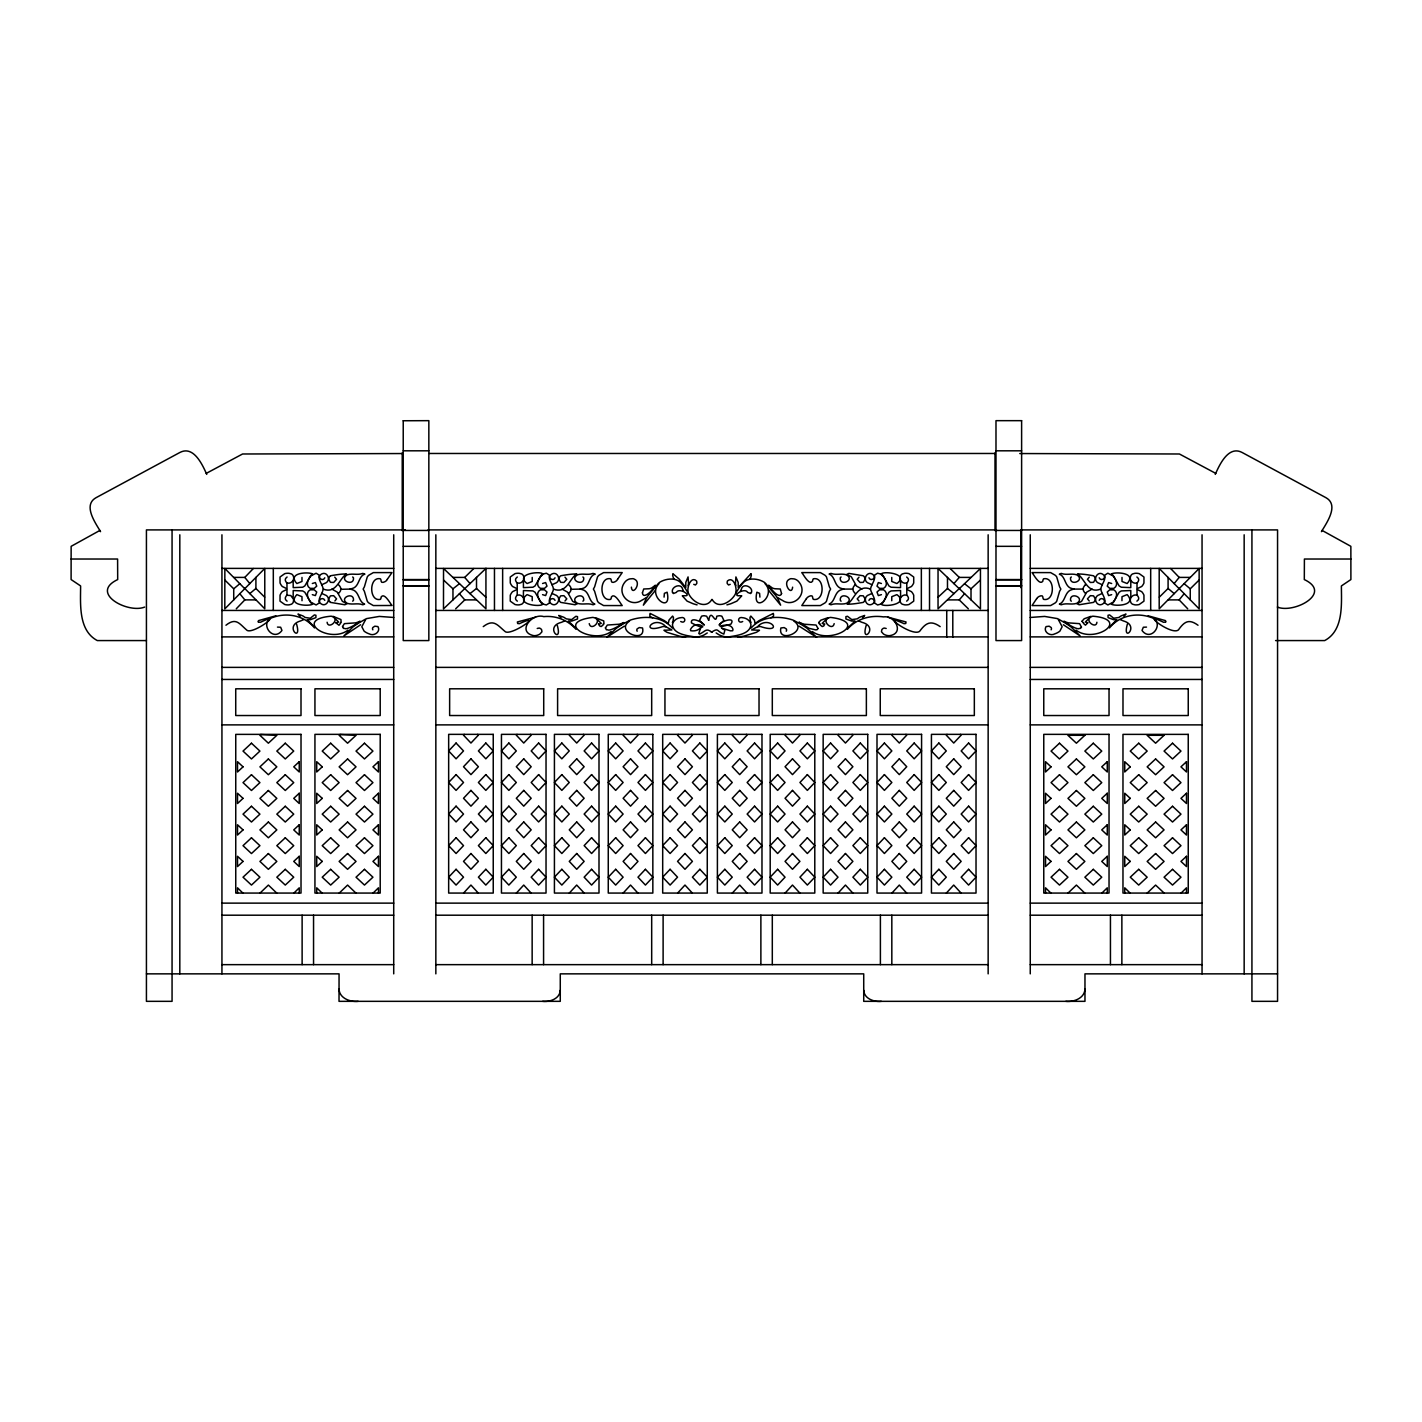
<?xml version="1.0" encoding="UTF-8"?>
<svg xmlns="http://www.w3.org/2000/svg" width="1422" height="1422" viewBox="0 0 1422 1422"><rect width="100%" height="100%" fill="white"/><g stroke="black" fill="none" stroke-linecap="round" stroke-linejoin="round"><path stroke-width="1.5" d="M708.689 620.294C711.142 606.714 715.426 626.373 716.777 616.206L719.248 615.726A11.838 11.838 0 0 1 721.861 616.188L723.869 620.383L719.123 625.093C720.527 621.254 736.24 616.117 730.926 624.134C706.645 631.226 730.659 619.299 732.97 629.502L732.668 630.746L730.464 630.853L721.487 628.08L724.882 630.159L723.834 634.105C716.208 631.172 718.928 627.315 711.373 632.328M560.268 990.299C559.841 998.724 549.923 1002.154 542.689 1001.337M1084.968 989.143C1084.506 998.315 1073.77 1002.19 1065.86 1001.337M312.325 583.5L315.4 582.576L316.733 586.131L314.226 588.353L310.174 588.37C304.983 585.206 308.147 579.554 310.583 576.106L316.128 573.19L319.168 575.146C318.119 580.052 322.207 584.033 323.309 589.081C322.207 594.129 318.119 598.111 319.168 603.017L316.128 604.972L310.583 602.057C308.147 598.609 304.983 592.956 310.174 589.792L314.226 589.81L316.733 592.032L315.4 595.587L312.325 594.663M523.42 580.976L523.42 587.624L532.912 587.233L535.063 585.917L541.178 575.288A32.795 32.795 0 0 1 543.008 574.115L546.368 573.19L549.407 575.146C548.234 580.194 552.909 584.122 553.514 589.401C552.234 594.272 548.412 598.218 549.407 603.017L546.368 604.972L542.937 604.03A32.795 32.795 0 0 1 541.178 602.875L535.063 592.245L532.912 590.93L523.438 590.539L523.42 597.187M900.57 597.187L900.57 590.539L891.079 590.93L888.91 592.245L882.813 602.875A32.795 32.795 0 0 1 880.965 604.048L877.605 604.972L874.583 603.017C875.614 598.111 871.526 594.129 870.424 589.081C871.526 584.033 875.614 580.052 874.583 575.146L877.605 573.19L881.053 574.133A32.795 32.795 0 0 1 882.813 575.288L888.91 585.917L891.079 587.233L900.553 587.624L900.57 580.976M1111.666 594.663L1108.591 595.587L1107.24 592.032L1109.747 589.81L1113.817 589.792C1118.99 592.956 1115.843 598.609 1113.39 602.057L1107.845 604.972L1104.823 603.017C1105.854 598.111 1101.783 594.129 1100.664 589.081C1101.783 584.033 1105.854 580.052 1104.823 575.146L1107.845 573.19L1113.39 576.106C1115.843 579.554 1118.99 585.206 1113.817 588.37L1109.747 588.353L1107.24 586.131L1108.591 582.576L1111.666 583.5M759.917 597.133L759.579 593.347L756.877 592.21C751.705 614.819 777.176 596.12 765.125 583.802M324.803 577.794C323.203 581.936 316.999 577.954 320.519 574.701C327.167 569.511 332.197 581.331 324.536 583.447A25.614 25.614 0 0 1 321.905 584.62L321.656 584.726M555.042 577.794C553.442 581.936 547.239 577.954 550.776 574.701C557.424 569.511 562.437 581.331 554.776 583.447A25.614 25.614 0 0 1 552.145 584.62L551.914 584.726M868.931 600.368C870.548 596.227 876.752 600.208 873.215 603.479C866.567 608.652 861.554 596.831 869.197 594.716A25.614 25.614 0 0 1 871.846 593.543L872.077 593.454M1099.188 600.368C1100.788 596.227 1106.991 600.208 1103.454 603.479C1096.806 608.652 1091.794 596.831 1099.455 594.716A25.614 25.614 0 0 1 1102.086 593.543L1102.317 593.454M688.07 585.633L688.106 585.473A33.257 33.257 0 0 0 688.532 583.66L688.07 576.923L685.795 582.38L685.777 587.553L679.165 579.074L672.873 573.653A25.792 25.792 0 0 0 672.677 575.59L673.655 578.665A7.928 7.928 0 0 0 674.561 579.287L674.615 579.323M730.233 584.353L728.562 584.975L727.264 583.571A4.515 4.515 0 0 1 727.477 580.923C733.859 575.448 738.178 590.023 734.996 594.716C730.535 602.341 717.897 609.7 712.138 599.462M1051.125 629.822L1051.373 629.271A2.169 2.169 0 0 0 1051.125 627.493L1049.134 626.195L1046.023 626.604C1042.93 631.741 1050.129 636.647 1054.786 633.857A16.851 16.851 0 0 0 1059.87 631.155L1062.163 626.729L1058.412 619.708M542.564 583.5L545.639 582.576L546.99 586.131L544.484 588.353L540.413 588.37C535.223 585.206 538.387 579.554 540.84 576.106C551.683 570.009 511.742 572.017 527.1 583.535L532.219 581.474L532.219 577.421M881.427 594.663L878.334 595.587L877.001 592.032L879.507 589.81L883.577 589.792C888.75 592.956 885.604 598.609 883.151 602.057C872.593 608.136 912.053 606.181 896.891 594.627L891.772 596.689L891.754 600.742M786.242 631.208L786.508 630.657A2.097 2.097 0 0 0 786.224 628.88L784.162 627.582L780.891 627.973C777.159 644.077 808.994 631.315 793.885 621.094M740.435 591.143L740.489 591.001A31.64 31.64 0 0 1 741.324 589.366C742.693 582.22 753.553 587.09 751.438 592.459M672.393 622.481L672.446 622.374A15.855 15.855 0 0 0 673.05 621.005L673.495 617.806A4.248 4.248 0 0 0 672.57 616.082L669.033 620.028L668.304 623.458A193.143 193.143 0 0 0 664.074 620.49L650.085 613.397A10.825 10.825 0 0 0 649.89 614.34L649.907 616.313L651.649 617.361A15.784 15.784 0 0 0 652.556 617.681L652.627 617.699M735.903 592.992L738.676 588.477A74.531 74.531 0 0 1 742.622 583.375C747.528 577.19 758.139 578.381 764.236 582.256A26.805 26.805 0 0 1 765.445 583.287L776.057 595.942A33.95 33.95 0 0 1 778.207 599.515L780.642 605.168L768.662 590.45M1215.259 474.379C1219.418 464.994 1228.395 445.122 1242.188 452.516L1325.926 497.682C1339.524 505.219 1326.264 523.314 1321.447 531.668M631.386 587.126C632.15 596.867 642.282 582.398 634.319 579.145A3.662 3.662 0 0 0 632.897 578.665L629.875 578.896A8.905 8.905 0 0 0 624.933 582.078C615.619 593.489 630.035 608.438 641.784 600.262A39.656 39.656 0 0 0 645.961 597.791L646.317 597.542M327.113 622.249C328.091 630.337 341.547 618.837 331.202 616.188C292.488 619.565 329.477 644.273 347.999 630.142M742.693 621.521C737.591 624.454 736.88 616.028 742.835 617.735A10.416 10.416 0 0 1 747.314 619.299L748.647 620.348A7.501 7.501 0 0 1 750.958 625.04C749.625 634.603 735.37 635.705 727.673 637.056A21.01 21.01 0 0 1 719.23 634.905L716.155 632.968M711.853 599.462C705.774 610.18 691.696 601.684 688.372 593.027C686.364 588.424 690.772 575.519 696.513 580.923A4.515 4.515 0 0 1 696.727 583.571L695.429 584.975L693.758 584.353M655.329 590.45L643.348 605.168L645.784 599.515A33.95 33.95 0 0 1 647.934 595.942L658.546 583.287A26.805 26.805 0 0 1 659.737 582.256C665.852 578.399 676.463 577.19 681.351 583.375A74.531 74.531 0 0 1 685.315 588.477L688.07 592.992M1165.933 621.752L1165.453 620.596L1148.123 615.797M1127.433 623.991C1121.602 644.042 1140.675 625.733 1123.362 620.934A47.797 47.797 0 0 0 1120.678 619.796L1120.447 619.708M1174.145 583.607L1179.194 577.403L1190.09 577.403M1168.262 599.888L1179.14 599.888L1184.188 593.685M866.211 625.36C860.097 645.499 880.058 627.013 861.945 622.321A51.423 51.423 0 0 0 859.119 621.165L858.888 621.076M953.913 583.607L959.263 577.403L970.835 577.403M947.656 599.888L959.228 599.888L964.578 593.685M757.659 626.658L758.015 626.267A24.796 24.796 0 0 1 759.597 624.738C771.382 616.526 783.255 634.265 760.379 626.498A11.234 11.234 0 0 0 756.948 627.049L751.58 629.946L756.54 630.142A72.291 72.291 0 0 1 759.49 630.23L758.921 630.728A39.852 39.852 0 0 1 756.255 632.381L743.706 636.203A185.784 185.784 0 0 1 738.302 637.003L737.822 637.074M302.015 600.706L301.979 596.689L296.86 594.627C286.32 605.896 310.067 606.483 312.769 604.048A32.795 32.795 0 0 1 310.938 602.875L304.823 592.245L302.673 590.93L293.199 590.539L293.181 597.187M1122.011 577.421L1122.011 581.474L1127.131 583.535C1137.653 572.266 1113.924 571.68 1111.222 574.115A32.795 32.795 0 0 1 1113.053 575.288L1119.15 585.917L1121.318 587.233L1130.792 587.624L1130.81 580.976M516.399 893.052L523.74 885.053L531.081 893.052M569.351 893.052L576.692 885.053L584.122 892.963M732.348 893.052L739.689 885.053L747.03 893.052M838.109 893.052L845.45 885.053L852.791 893.052M891.95 893.052L899.291 885.053L906.632 893.052M946.377 893.052L953.718 885.053L961.059 893.052M464.23 734.374L463.501 735.156L470.949 743.048L478.379 735.156L477.632 734.374M517.021 734.374L516.293 735.156L523.74 743.048L531.17 735.156L530.424 734.374M569.991 734.374L569.262 735.156L576.71 743.048L584.122 735.156L583.393 734.374M623.831 734.374L623.103 735.156L630.55 743.048L637.98 735.156L637.234 734.374M678.258 734.374L677.53 735.156L684.977 743.048L692.407 735.156L691.661 734.374M732.97 734.374L732.241 735.156L739.689 743.048L747.119 735.156L746.39 734.374M785.779 734.374L785.033 735.156L792.498 743.048L799.911 735.156L799.182 734.374M838.731 734.374L838.002 735.156L845.45 743.048L852.88 735.156L852.134 734.374M892.572 734.374L891.843 735.156L899.291 743.048L906.721 735.156L905.974 734.374M947.016 734.374L946.27 735.156L953.735 743.048L961.148 735.156L960.419 734.374M233.901 577.403L244.797 577.403L253.347 568.516M236.283 608.776L244.833 599.888L255.729 599.888M1109.48 627.955C1119.043 615.922 1135.947 612.313 1150.185 617.112C1166.218 621.414 1151.305 643.206 1142.008 630.444L1143.341 627.244L1146.505 627.102M478.272 893.052L470.931 885.053L463.59 893.052M637.874 893.052L630.533 885.053L623.192 893.052M692.318 893.052L684.977 885.053L677.636 893.052M799.822 893.052L792.481 885.053L785.14 893.052M751.029 628.08C761.392 616.277 778.509 615.442 792.587 619.921A40.563 40.563 0 0 1 794.187 620.632L800.942 624.311A124.834 124.834 0 0 1 806.967 628.204L816.637 637.305L799.057 626.142M1159.321 597.151L1168.084 588.477L1168.084 577.403M1190.25 599.888L1190.25 588.815L1199.013 580.14M847.388 629.342C856.275 618.908 870.14 614.908 883.489 616.899C895.256 615.086 904.676 633.625 889.514 635.687A10.309 10.309 0 0 1 883.506 634.034L881.48 631.83L881.764 629.875A3.413 3.413 0 0 1 884.271 628.062L886.19 628.471M1110.902 625.591L1116.821 619.708A48.544 48.544 0 0 0 1113.533 619.672L1108.076 617.628L1108.04 615.282L1109.569 614.908L1113.693 618.232L1118.901 617.468A30.377 30.377 0 0 1 1121.14 615.886L1125.993 614.073L1123.878 616.33M453.156 577.403L464.71 577.403L473.793 568.516M455.68 608.776L464.763 599.888L476.317 599.888M338.507 593.401L338.596 593.312A14.7 14.7 0 0 0 339.52 592.316L340.445 590.912A8.532 8.532 0 0 0 340.818 589.295L350.061 589.099A25.187 25.187 0 0 1 351.838 589.561C359.517 591.179 358.22 601.702 364.601 604.101A11.021 11.021 0 0 1 362.77 604.759C357.544 602.715 352.709 605.025 347.306 603.372C338.205 597.898 354.167 591.285 353.491 600.244A2.951 2.951 0 0 1 352.638 601.168M568.764 593.401L568.836 593.312A14.7 14.7 0 0 0 569.76 592.316L570.684 590.912A8.532 8.532 0 0 0 571.057 589.295L580.3 589.099A25.187 25.187 0 0 1 582.096 589.561C589.792 591.161 588.424 601.737 594.84 604.101A11.021 11.021 0 0 1 593.01 604.759C587.801 602.715 582.949 605.025 577.545 603.372C568.445 597.898 584.406 591.285 583.731 600.244A2.951 2.951 0 0 1 582.896 601.168M855.137 584.851L855.226 584.762A14.7 14.7 0 0 0 854.213 585.846L853.307 587.25A8.532 8.532 0 0 0 852.916 588.868L852.916 589.295A8.532 8.532 0 0 0 853.307 590.912L854.213 592.316A14.7 14.7 0 0 0 855.137 593.312L855.226 593.401M1085.377 584.851L1085.466 584.762A14.7 14.7 0 0 0 1084.453 585.846L1083.546 587.25A8.532 8.532 0 0 0 1083.155 588.868L1083.155 589.295A8.532 8.532 0 0 0 1083.546 590.912L1084.453 592.316A14.7 14.7 0 0 0 1085.377 593.312L1085.466 593.401M959.388 588.406L938.04 608.794L938.04 568.445L959.335 588.797M959.103 588.886L980.451 568.498L980.451 608.847L959.157 588.495M260.048 893.069L268.385 885.071L276.721 893.069M848.881 626.96L855.084 621.076A53.307 53.307 0 0 0 851.636 621.058L845.912 618.997L845.894 616.65L847.476 616.277L851.796 619.601L857.253 618.837A31.871 31.871 0 0 1 859.617 617.255L864.683 615.442L862.639 617.592M1068.046 893.069L1076.401 885.071L1084.737 893.069M1147.252 893.069L1155.606 885.071L1164.049 892.98M532.219 600.742L532.219 596.689L527.1 594.627C511.884 606.163 551.469 608.136 540.84 602.057C538.387 598.609 535.223 592.956 540.413 589.792L544.484 589.81L546.99 592.032L545.639 595.587L542.564 594.663M373.115 893.069L378.448 887.826L378.448 893.069M891.754 577.421L891.772 581.474L896.891 583.535C912.089 572 872.521 570.026 883.151 576.106C885.604 579.554 888.75 585.206 883.577 588.37L879.507 588.353L877.001 586.131L878.334 582.576L881.427 583.5M938.164 597.151L947.479 588.477L947.479 577.403M971.013 599.888L971.013 588.815L980.327 580.14M1101.926 893.069L1107.258 887.826L1107.258 893.069M589.241 623.618C590.877 632.168 604.226 619.228 592.885 617.397C552.731 622.321 593.098 645.108 611.122 631.528M658.866 583.802C646.797 596.12 672.268 614.819 667.114 592.21L664.394 593.347L664.056 597.133M242.86 893.069L237.527 887.826L237.527 893.069M322.065 893.069L316.733 887.826L316.733 893.069M355.927 893.069L347.59 885.071L339.254 893.069M1050.858 893.069L1045.543 887.826L1045.543 893.069M1130.063 893.069L1124.749 887.826L1124.749 893.069M750.62 574.061L738.214 587.553L738.196 582.38L735.903 576.923L735.458 583.66A33.257 33.257 0 0 0 735.867 585.473L735.903 585.633M233.723 599.888L233.723 588.815L239.82 583.695M249.81 593.596L255.907 588.477L255.907 577.403M452.96 599.888L452.96 588.815L459.448 583.695M470.024 593.596L476.512 588.477L476.512 577.403M707.267 632.968L704.192 634.905A21.01 21.01 0 0 1 695.749 637.056C688.052 635.723 673.797 634.603 672.446 625.04A7.501 7.501 0 0 1 674.775 620.348L676.09 619.299A10.416 10.416 0 0 1 680.587 617.735C686.542 616.028 685.813 624.454 680.711 621.521M360.619 624.756L343.857 635.936L352.976 626.906A118.773 118.773 0 0 1 358.682 623.032L365.258 619.263A38.27 38.27 0 0 1 366.734 618.57L379.336 616.419L393.716 617.468M751.012 573.724L751.118 573.653A25.792 25.792 0 0 1 751.296 575.59L750.318 578.665A7.928 7.928 0 0 1 749.43 579.287L749.43 579.287M624.347 626.142L606.785 637.305L616.437 628.204A124.834 124.834 0 0 1 622.481 624.311L629.235 620.632A40.563 40.563 0 0 1 630.835 619.921C644.913 615.442 662.03 616.277 672.393 628.08M517.324 577.012L516.008 578.292A2.862 2.862 0 0 0 515.706 580.78L516.435 582.149A3.057 3.057 0 0 0 517.199 582.86C521.056 584.638 525.553 579.661 523.492 575.91A4.106 4.106 0 0 0 521.59 573.919L519.35 573.315A12.407 12.407 0 0 0 514.995 573.653L510.249 577.012L510.285 582.949A11.803 11.803 0 0 0 512.542 586.486L517.217 588.744L517.217 582.913M364.761 574.133C357.953 576.461 359.624 587.019 351.838 588.601A25.187 25.187 0 0 1 350.061 589.063L350.061 589.063M595 574.133C588.121 576.425 589.917 587.055 582.096 588.601A25.187 25.187 0 0 1 580.3 589.063L580.14 589.081M287.084 577.012L285.769 578.292A2.862 2.862 0 0 0 285.466 580.78L286.195 582.149A3.057 3.057 0 0 0 286.96 582.86M906.667 601.15L907.965 599.888A2.862 2.862 0 0 0 908.285 597.382L907.556 596.014A3.057 3.057 0 0 0 906.792 595.303C902.934 593.525 898.437 598.502 900.482 602.253A4.106 4.106 0 0 0 902.383 604.243L904.641 604.848A12.407 12.407 0 0 0 908.996 604.51L913.724 601.15L913.706 595.214A11.803 11.803 0 0 0 911.449 591.676L906.809 589.419L906.756 595.249M1136.907 601.15L1138.222 599.888A2.862 2.862 0 0 0 1138.524 597.382L1137.796 596.014A3.057 3.057 0 0 0 1137.031 595.303C1133.174 593.525 1128.677 598.502 1130.739 602.253A4.106 4.106 0 0 0 1132.641 604.243L1134.88 604.848A12.407 12.407 0 0 0 1139.235 604.51L1143.963 601.15L1143.946 595.214A11.803 11.803 0 0 0 1141.688 591.676L1137.013 589.419L1137.013 595.249M330.508 575.768C335.77 574.861 341.316 573.884 346.577 573.973C339.431 577.919 336.623 594.378 323.309 589.081M277.468 627.102L280.649 627.244L281.965 630.444C272.686 643.206 257.773 621.414 273.788 617.112C288.026 612.313 304.948 615.922 314.511 627.955M99.878 530.442L71.136 546.332L71.1 579.554L80.61 585.935C80.556 604.208 78.228 630.444 97.318 640.575L146.43 640.575M206.208 473.402L242.575 453.991L402.23 453.547M537.232 628.471L539.151 628.062A3.413 3.413 0 0 1 541.658 629.875L541.942 631.83L539.916 634.034A10.309 10.309 0 0 1 533.89 635.687C516.524 632.203 531.508 612.793 543.791 616.615C556.02 615.406 567.947 620.152 576.034 629.342M334.899 600.955L336.552 598.858L333.655 595.676L330.419 595.854L328.855 598.662A3.911 3.911 0 0 0 330.508 602.395M1089.252 577.154L1087.439 579.305L1090.336 582.487L1093.571 582.309L1095.136 579.501A3.911 3.911 0 0 0 1093.482 575.768C1088.203 574.861 1082.657 573.901 1077.414 573.973C1084.542 577.919 1087.35 594.378 1100.664 589.081M365.561 619.708L361.81 626.729L364.121 631.155A16.851 16.851 0 0 0 369.205 633.857C373.844 636.647 381.043 631.741 377.968 626.604L374.839 626.195L372.866 627.493A2.169 2.169 0 0 0 372.6 629.271L372.848 629.822M629.537 621.094C614.428 631.315 646.263 644.077 642.531 627.973L639.26 627.582L637.18 628.862A2.097 2.097 0 0 0 636.914 630.657L637.163 631.208M517.199 595.303C521.056 593.525 525.553 598.502 523.492 602.253A4.106 4.106 0 0 1 521.59 604.243L519.35 604.848A12.407 12.407 0 0 1 514.995 604.51L510.249 601.15L510.285 595.214A11.803 11.803 0 0 1 512.542 591.676L517.217 589.419L517.217 595.249A3.057 3.057 0 0 0 516.435 596.031L515.706 597.382A2.862 2.862 0 0 0 516.008 599.888L517.324 601.15M553.567 589.081C566.863 594.378 569.671 577.919 576.817 573.973C571.573 573.884 566.027 574.861 560.748 575.768A3.911 3.911 0 0 0 559.095 579.501L560.659 582.309L563.894 582.487L566.791 579.305L564.978 577.154M870.424 589.081C857.111 583.784 854.302 600.244 847.174 604.19C852.418 604.279 857.964 603.301 863.243 602.395A3.911 3.911 0 0 0 864.896 598.662L863.332 595.854L860.079 595.676L857.199 598.858L859.012 601.008M1092.114 589.081L1086.71 592.139L1081.555 601.364L1077.041 603.781L1079.156 604.759L1093.482 602.395A3.911 3.911 0 0 0 1095.136 598.662L1093.571 595.854L1090.336 595.676L1087.439 598.858L1089.252 601.008M564.978 601.008L566.791 598.858L563.894 595.676L560.659 595.854L559.095 598.662A3.911 3.911 0 0 0 560.748 602.395L575.075 604.759L577.19 603.781L572.675 601.364L567.52 592.139L562.117 589.081M859.012 577.154L857.199 579.305L860.079 582.487L863.332 582.309L864.896 579.501A3.911 3.911 0 0 0 863.243 575.768L848.916 573.404L846.801 574.381L851.316 576.799L856.453 586.024L861.874 589.081M303.544 619.708L303.295 619.796A47.797 47.797 0 0 0 300.611 620.934C283.316 625.733 302.371 644.042 296.54 623.991M564.534 621.076L564.285 621.165A51.423 51.423 0 0 0 561.477 622.321C543.595 626.8 562.988 645.552 557.317 625.484M1030.257 617.468L1044.655 616.419L1057.239 618.57A38.27 38.27 0 0 1 1058.715 619.263L1065.291 623.032A118.773 118.773 0 0 1 1071.015 626.906L1080.133 635.936L1063.372 624.756M770.777 617.699L770.866 617.681A15.784 15.784 0 0 0 771.773 617.361L773.515 616.313L773.532 614.34A10.825 10.825 0 0 0 773.337 613.397L759.348 620.49A193.143 193.143 0 0 0 755.118 623.458L754.407 620.116L750.834 616.082A4.248 4.248 0 0 0 749.927 617.806L750.372 621.005A15.855 15.855 0 0 0 750.976 622.374L751.029 622.481M225.956 625.236C236.283 617.041 239.447 623.956 247.126 630.408C253.809 634.212 284.987 610.5 260.493 622.267A15.571 15.571 0 0 1 258.804 622.125L258.466 622.054M275.868 615.797L258.537 620.596L258.057 621.752M726.909 604.865L727.229 604.777A71.384 71.384 0 0 0 730.908 603.71L736.863 601.133L741.751 595.871A25.632 25.632 0 0 0 739.653 595.729C730.926 596.547 744.524 586.877 747.688 592.423A94.545 94.545 0 0 1 750.141 593.365L750.567 593.507A5.795 5.795 0 0 0 751.438 592.459M483.249 626.622C493.861 618.481 497.433 625.253 505.432 631.795C512.275 635.634 545.195 611.869 519.439 623.654A17.082 17.082 0 0 1 517.661 623.494L517.377 621.965L535.543 617.166M1165.525 622.054L1165.187 622.125A15.571 15.571 0 0 1 1163.498 622.267C1138.684 610.056 1171.568 636.132 1178.483 629.839C1184.437 621.467 1188.934 618.606 1198.017 625.236M852.631 589.081L843.69 589.099A25.187 25.187 0 0 0 841.895 589.561C834.252 591.197 835.478 601.684 829.133 604.101A11.021 11.021 0 0 0 830.981 604.759C836.189 602.715 841.024 605.025 846.446 603.372C855.529 597.898 839.584 591.285 840.26 600.244A2.951 2.951 0 0 0 841.095 601.168M1082.889 589.081L1073.93 589.099A25.187 25.187 0 0 0 1072.135 589.561C1064.509 591.197 1065.7 601.684 1059.39 604.101A11.021 11.021 0 0 0 1061.221 604.759C1066.429 602.715 1071.281 605.025 1076.685 603.372C1085.768 597.898 1069.824 591.285 1070.499 600.244A2.951 2.951 0 0 0 1071.335 601.168M144.635 607.07C128.069 613.86 88.911 593.152 117.688 579.572L117.599 559.024L71.1 559.024M429.213 453.476L995.009 453.476M403.226 420.752L428.84 420.663L428.84 640.575L403.226 640.575L403.226 420.663M403.226 450.81L428.84 450.81M995.987 450.81L1021.618 450.81M405.306 529.908L146.43 529.908L146.43 1001.337L172.062 1001.337L172.062 529.908M427.986 529.908L996.467 529.908M403.226 530.442L428.84 530.442M995.987 530.442L1021.618 530.442M403.226 546.332L428.84 546.332M995.987 546.332L1021.618 546.332M1350.9 559.024L1304.401 559.024L1304.312 579.572C1333.089 593.152 1293.931 613.86 1277.365 607.07M221.939 568.391L393.716 568.391M435.843 568.391L988.148 568.391M1030.257 568.391L1202.052 568.391M403.226 579.554L428.84 579.554M995.987 579.554L1021.618 579.554M403.226 579.821L428.84 579.821M995.987 579.821L1021.618 579.821M403.226 585.74L428.84 585.74M995.987 585.74L1021.618 585.74M403.226 585.935L428.84 585.935M995.987 585.935L1021.618 585.935M221.939 610.447L393.716 610.447M435.843 610.447L988.148 610.447M1030.257 610.447L1202.052 610.447M221.939 636.896L393.716 636.896M435.843 636.896L988.148 636.896M1030.257 636.896L1202.052 636.896M1275.57 640.575L1324.682 640.575C1343.772 630.444 1341.444 604.208 1341.39 585.935L1350.9 579.554L1350.864 546.332L1322.122 530.442M221.939 667.38L393.716 667.38M435.843 667.38L988.148 667.38M1030.257 667.38L1202.052 667.38M221.939 679.449L393.716 679.449M1030.257 679.449L1202.052 679.449M221.939 724.882L393.716 724.882M435.843 724.882L988.148 724.882M1030.257 724.882L1202.052 724.882M221.939 903.13L393.716 903.13M435.843 903.13L988.148 903.13M1030.257 903.13L1202.052 903.13M221.939 915.199L393.716 915.199M435.843 915.199L988.148 915.199M1030.257 915.199L1202.052 915.199M221.939 964.649L393.716 964.649M435.843 964.649L988.148 964.649M1030.257 964.649L1202.052 964.649M146.43 973.857L339.058 973.857L339.023 1001.337L560.268 1001.337L560.268 973.857L863.723 973.857L863.723 1001.337L1084.968 1001.337L1084.968 973.857L1277.56 973.857M1019.77 453.547L1179.425 453.991L1215.792 473.402M881.285 1001.337C874.05 1002.154 864.149 998.724 863.723 990.299M358.131 1001.337C350.203 1002.19 339.485 998.315 339.023 989.143M571.342 589.081L571.057 588.868A8.532 8.532 0 0 0 570.684 587.25L569.76 585.846A14.7 14.7 0 0 0 568.836 584.851L568.836 584.851M341.102 589.081L340.818 588.868A8.532 8.532 0 0 0 340.427 587.25L339.52 585.846A14.7 14.7 0 0 0 338.596 584.851L338.596 584.851M1074.09 589.081L1073.93 589.063A25.187 25.187 0 0 1 1072.135 588.601C1064.438 587.108 1065.825 576.212 1059.372 574.239A11.021 11.021 0 0 1 1061.221 573.404C1066.429 575.448 1071.281 573.137 1076.685 574.79C1085.768 580.265 1069.824 586.877 1070.499 577.919A2.951 2.951 0 0 1 1071.335 576.994M843.85 589.081L843.69 589.063A25.187 25.187 0 0 1 841.895 588.601C834.181 587.002 835.585 576.425 829.133 574.061A11.021 11.021 0 0 1 830.981 573.404C836.189 575.448 841.024 573.137 846.446 574.79C855.529 580.265 839.584 586.877 840.26 577.919A2.951 2.951 0 0 1 841.095 576.994M685.6 637.074L685.12 637.003A185.784 185.784 0 0 1 679.716 636.203L667.167 632.381A39.852 39.852 0 0 1 664.501 630.728L663.932 630.23A72.291 72.291 0 0 1 666.882 630.142L671.842 629.946L666.474 627.049A11.234 11.234 0 0 0 663.043 626.498C640.167 634.265 652.04 616.526 663.825 624.738A24.796 24.796 0 0 1 665.389 626.267L665.763 626.658M712.049 632.328C705.827 627.635 705.952 631.119 699.571 634.105L698.806 633.448C702.681 620.845 701.988 632.381 690.754 630.746L690.452 629.502C697.278 616.739 713.755 634.585 691.43 622.872C690.274 616.046 702.575 622.249 704.299 625.093L699.553 620.383L701.561 616.188A11.838 11.838 0 0 1 704.174 615.726L706.645 616.206L708.671 620.276M887.879 617.166L906.027 621.965L905.761 623.494A17.082 17.082 0 0 1 903.983 623.654C877.889 611.442 912.604 637.554 919.696 631.226C925.935 622.729 930.806 620.081 940.173 626.622M697.082 604.865L696.762 604.777A71.384 71.384 0 0 1 693.065 603.71L687.11 601.133L682.311 595.854A25.632 25.632 0 0 1 684.32 595.729C693.065 596.547 679.467 586.877 676.303 592.423A94.545 94.545 0 0 0 673.85 593.365L673.495 593.507A5.795 5.795 0 0 1 672.535 592.459M812.282 631.528C830.324 645.108 870.673 622.321 830.519 617.397C819.179 619.228 832.545 632.15 834.181 623.618M1102.317 584.726L1102.086 584.62A25.614 25.614 0 0 1 1099.455 583.447C1091.029 580.994 1098.033 568.676 1104.059 575.395C1106.174 579.021 1100.486 581.331 1099.188 577.794M872.077 584.726L871.846 584.62A25.614 25.614 0 0 1 869.197 583.447C860.772 580.994 867.793 568.676 873.819 575.395C875.934 579.021 870.246 581.331 868.931 577.794M551.914 593.454L552.145 593.543A25.614 25.614 0 0 1 554.776 594.716C563.201 597.169 556.198 609.487 550.172 602.768C548.039 599.142 553.745 596.831 555.042 600.368M321.656 593.454L321.905 593.543A25.614 25.614 0 0 1 324.536 594.716C332.961 597.169 325.94 609.487 319.914 602.768C317.799 599.142 323.505 596.831 324.803 600.368M1075.992 630.142C1094.496 644.273 1131.503 619.565 1092.771 616.188C1082.266 619.157 1096.22 630.035 1096.913 622.267M334.739 577.154L336.552 579.305L333.655 582.487L330.419 582.309L328.855 579.501A3.911 3.911 0 0 1 330.508 575.768M331.877 589.081L337.281 592.139L342.435 601.364L346.95 603.781L344.817 604.759L330.508 602.395M286.96 582.86C290.799 584.638 295.314 579.661 293.252 575.91A4.106 4.106 0 0 0 291.35 573.919L289.11 573.315A12.407 12.407 0 0 0 284.755 573.653L280.01 577.012L280.045 582.949A11.803 11.803 0 0 0 282.285 586.486L286.977 588.744L286.977 582.913M1136.907 577.012L1138.222 578.292A2.862 2.862 0 0 1 1138.524 580.78L1137.796 582.149A3.057 3.057 0 0 1 1137.031 582.86C1133.174 584.638 1128.677 579.661 1130.739 575.91A4.106 4.106 0 0 1 1132.641 573.919L1134.88 573.315A12.407 12.407 0 0 1 1139.235 573.653L1143.963 577.012L1143.946 582.949A11.803 11.803 0 0 1 1141.688 586.486L1137.013 588.744L1137.013 582.913M906.667 577.012L907.965 578.292A2.862 2.862 0 0 1 908.285 580.78L907.556 582.149A3.057 3.057 0 0 1 906.792 582.86C902.934 584.638 898.437 579.661 900.482 575.91A4.106 4.106 0 0 1 902.383 573.919L904.641 573.315A12.407 12.407 0 0 1 908.996 573.653L913.724 577.012L913.706 582.949A11.803 11.803 0 0 1 911.449 586.486L906.809 588.744L906.756 582.913M287.084 601.15L285.769 599.888A2.862 2.862 0 0 1 285.466 597.382L286.195 596.014A3.057 3.057 0 0 1 286.96 595.303M560.961 617.699L558.739 615.442L563.805 617.255A31.871 31.871 0 0 1 566.169 618.837L571.626 619.601L575.928 616.277L577.528 616.65L577.492 618.997L571.786 621.041A53.307 53.307 0 0 0 568.338 621.076L574.541 626.96M300.113 616.33L297.998 614.073L302.833 615.886A30.377 30.377 0 0 1 305.09 617.468L310.298 618.232L314.404 614.908L315.933 615.282L315.897 617.628L310.44 619.672A48.544 48.544 0 0 0 307.17 619.708L313.071 625.591M777.674 597.542L778.012 597.791A39.656 39.656 0 0 0 782.207 600.262C793.938 608.438 808.354 593.489 799.04 582.078A8.905 8.905 0 0 0 794.098 578.896L791.076 578.665A3.662 3.662 0 0 0 789.672 579.127C781.762 582.345 791.698 596.867 792.623 587.162M964.543 583.695L971.013 588.815M947.479 588.477L953.949 593.596M1184.153 583.695L1190.25 588.815M1168.084 588.477L1174.181 593.596M1181.131 893.069L1186.463 887.826L1186.463 893.069M293.91 893.069L299.242 887.826L299.242 893.069M1121.958 600.706L1122.011 596.689L1127.131 594.627C1137.653 605.896 1113.924 606.483 1111.222 604.048A32.795 32.795 0 0 0 1113.053 602.875L1119.15 592.245L1121.318 590.93L1130.792 590.539L1130.81 597.187M301.979 577.421L301.979 581.474L296.86 583.535C286.373 572.248 309.996 571.68 312.769 574.115A32.795 32.795 0 0 0 310.938 575.288L304.823 585.917L302.673 587.233L293.199 587.624L293.181 580.976M476.512 588.477L485.809 597.151M443.664 580.14L452.96 588.815M950.18 568.516L959.263 577.403M959.228 599.888L968.311 608.776M255.907 588.477L264.67 597.151M224.96 580.14L233.723 588.815M1179.087 588.495L1199.173 608.9L1199.137 568.498L1159.197 608.794L1159.197 568.445L1179.265 588.797M244.691 588.406L264.776 608.794L264.776 568.445L224.8 608.9L224.854 568.498L244.94 588.886M1170.644 568.516L1179.194 577.403M1179.14 599.888L1187.708 608.776M464.71 577.403L470.078 583.607M459.395 593.685L464.763 599.888M244.797 577.403L249.845 583.607M239.785 593.685L244.833 599.888M672.535 592.459C670.437 587.09 681.28 582.22 682.667 589.366A31.64 31.64 0 0 1 683.484 591.001L683.555 591.143M206.741 474.379C202.582 464.994 193.605 445.122 179.812 452.516L96.074 497.682C82.476 505.219 95.736 523.314 100.553 531.668M1251.929 529.908L1251.929 1001.337L1277.56 1001.337L1277.56 529.908L1020.765 529.908L1020.765 587.624M1244.161 534.796L1244.161 973.857M1202.052 534.796L1202.052 973.857M1150.682 568.391L1150.682 610.447M1121.869 915.199L1121.869 964.649M1110.44 915.199L1110.44 964.649M1030.257 534.796L1030.257 973.857M995.009 452.871L995.009 530.655M988.148 534.796L988.148 973.857M952.793 610.447L952.793 637.323M946.732 610.447L946.732 637.323M929.526 568.391L929.526 610.447M921.349 568.391L921.349 610.447M891.825 915.199L891.825 964.649M880.396 915.199L880.396 964.649M772.306 915.199L772.306 964.649M760.877 915.199L760.877 964.649M663.114 915.199L663.114 964.649M651.685 915.199L651.685 964.649M543.577 915.199L543.577 964.649M532.148 915.199L532.148 964.649M502.641 568.391L502.641 610.447M494.465 568.391L494.465 610.447M435.843 534.796L435.843 973.857M402.23 452.871L402.23 530.673M393.716 534.796L393.716 973.857M313.551 915.199L313.551 964.649M302.122 915.199L302.122 964.649M273.308 568.391L273.308 610.447M221.939 534.796L221.939 973.857M179.812 534.796L179.812 973.857M364.601 574.061A11.021 11.021 0 0 0 362.77 573.404C357.544 575.448 352.709 573.137 347.306 574.79C338.205 580.265 354.167 586.877 353.491 577.919A2.951 2.951 0 0 0 352.638 576.994M594.84 574.061A11.021 11.021 0 0 0 593.01 573.404C587.801 575.448 582.949 573.137 577.545 574.79C568.445 580.265 584.406 586.877 583.731 577.919A2.951 2.951 0 0 0 582.896 576.994M293.696 599.569L293.252 602.253A4.106 4.106 0 0 1 291.35 604.243L289.11 604.848A12.407 12.407 0 0 1 284.755 604.51L280.01 601.15L280.045 595.214A11.803 11.803 0 0 1 282.285 591.676L286.977 589.419L286.977 595.249L290.799 595.534L293.696 599.569M642.424 592.796C642.815 599.302 650.921 591.979 652.342 589.366A48.863 48.863 0 0 0 654.849 586.042L655.4 585.224L651.703 587.944A8.159 8.159 0 0 1 648.112 588.797L643.722 588.992L642.424 592.796M342.542 626.551L343.466 628.4A4.675 4.675 0 0 1 344.799 628.524C347.59 630.444 364.156 619.05 359.268 621.538A23.001 23.001 0 0 1 355.536 622.872L344.373 623.654L342.542 626.551M605.417 627.92L606.394 629.768A5.137 5.137 0 0 1 607.781 629.893C610.625 631.848 628.097 620.401 622.943 622.907A24.849 24.849 0 0 1 619.032 624.24L607.336 625.04L605.417 627.92M336.019 622.907L338.987 625.271L340.285 623.654A11.109 11.109 0 0 0 340.445 622.658L340.462 622.605A2.133 2.133 0 0 0 341.173 622.552L340.925 619.548L333.032 616.33L338.596 622.036L336.907 622.605A8.763 8.763 0 0 1 336.107 622.605L336.019 622.907M598.573 624.276L599.604 625.893A6.986 6.986 0 0 0 601.186 626.551L603.052 625.04A10.647 10.647 0 0 0 603.212 624.045L603.23 623.991A2.329 2.329 0 0 0 603.977 623.938L603.728 620.916L595.445 617.699L601.275 623.405L599.497 623.991A9.634 9.634 0 0 1 598.662 623.991L598.573 624.276M1082.071 621.201L1082.817 622.552A2.133 2.133 0 0 0 1083.528 622.605L1083.546 622.658A11.109 11.109 0 0 0 1083.706 623.654L1085.466 625.165L1087.919 622.676A8.763 8.763 0 0 1 1087.083 622.605L1085.377 622.036L1090.958 616.33L1084.186 618.766L1082.071 621.201M818.663 622.569L819.445 623.938A2.329 2.329 0 0 0 820.192 623.991L820.21 624.045A10.647 10.647 0 0 0 820.37 625.04L822.218 626.551A6.986 6.986 0 0 0 823.818 625.893L824.778 623.991A9.634 9.634 0 0 1 823.925 623.991L822.147 623.405L827.977 617.699L820.885 620.152L818.663 622.569M387.353 579.269C386.98 581.385 381.043 584.069 381.096 581.154A3.733 3.733 0 0 0 380.403 578.807C368.813 576.106 368.813 602.057 380.403 599.355A3.733 3.733 0 0 0 381.096 597.009C384.42 592.103 390.303 603.817 392.028 605.488L373.346 605.559L368.973 603.052A6.203 6.203 0 0 1 367.267 601.186L364.387 591.321A83.525 83.525 0 0 0 363.214 589.259L363.214 588.904A83.525 83.525 0 0 0 364.387 586.842L367.267 576.977A6.203 6.203 0 0 1 368.991 575.11L373.346 572.604L391.957 572.586L387.353 579.269M617.592 579.269C617.13 581.367 611.513 584.051 611.353 581.154A3.733 3.733 0 0 0 610.642 578.807C599.071 576.106 599.071 602.057 610.642 599.355A3.733 3.733 0 0 0 611.353 597.009C614.66 592.085 620.685 603.941 622.196 605.576L603.603 605.559L599.231 603.052A6.203 6.203 0 0 1 597.507 601.186L594.627 591.321A83.525 83.525 0 0 0 593.454 589.259L593.454 588.904A83.525 83.525 0 0 0 594.627 586.842L597.507 576.977A6.203 6.203 0 0 1 599.231 575.11L603.603 572.604L622.196 572.586L617.592 579.269M806.398 598.68L801.795 605.576L820.387 605.559L824.76 603.052A6.203 6.203 0 0 0 826.484 601.186L829.364 591.321A83.525 83.525 0 0 1 830.537 589.259L830.537 588.904A83.525 83.525 0 0 1 829.364 586.842L826.484 576.977A6.203 6.203 0 0 0 824.76 575.11L820.387 572.604L801.795 572.586C803.306 574.239 809.314 586.077 812.637 581.154A3.733 3.733 0 0 1 813.331 578.807C825.009 576.248 824.991 601.915 813.331 599.355A3.733 3.733 0 0 1 812.637 597.009C812.584 594.165 807.145 596.725 806.398 598.68M1036.638 598.68L1032.034 605.576L1050.627 605.559L1055 603.052A6.203 6.203 0 0 0 1056.724 601.186L1059.603 591.321A83.525 83.525 0 0 1 1060.776 589.259L1060.776 588.904A83.525 83.525 0 0 1 1059.603 586.842L1056.724 576.977A6.203 6.203 0 0 0 1055 575.11L1050.627 572.604L1032.034 572.586C1033.634 574.364 1039.571 586.06 1042.877 581.154A3.733 3.733 0 0 1 1043.57 578.807C1055.248 576.194 1055.248 601.968 1043.588 599.355A3.733 3.733 0 0 1 1042.877 597.009C1042.824 594.165 1037.385 596.725 1036.638 598.68M781.567 593.561C779.949 598.822 773.301 591.641 771.648 589.366A48.863 48.863 0 0 1 769.142 586.042L768.591 585.224L772.288 587.944A8.159 8.159 0 0 0 775.879 588.797L780.269 588.992L781.567 593.561M1081.449 627.12L1080.507 628.4A4.675 4.675 0 0 0 1079.191 628.524C1076.401 630.444 1059.817 619.014 1064.723 621.538A23.001 23.001 0 0 0 1068.437 622.872L1079.6 623.654L1081.449 627.12M818.005 628.488L817.028 629.768A5.137 5.137 0 0 0 815.641 629.893L809.029 628.311L798.968 622.178L800.479 622.907A24.849 24.849 0 0 0 804.39 624.24L816.086 625.04L818.005 628.488M456.071 743.048L448.641 750.94L456.071 758.833L463.519 750.94L456.071 743.048M456.071 774.617L448.641 782.491L456.071 790.383L463.519 782.491L456.071 774.617M470.949 758.833L463.519 766.725L470.949 774.617L478.396 766.725L470.949 758.833M485.826 743.048L478.396 750.94L485.826 758.833L493.256 750.94L485.826 743.048M508.863 743.048L501.433 750.94L508.863 758.833L516.31 750.94L508.863 743.048M456.071 806.167L448.641 814.059L456.071 821.952L463.519 814.059L456.071 806.167M470.949 790.383L463.519 798.275L470.949 806.167L478.396 798.275L470.949 790.383M485.826 774.617L478.396 782.491L485.826 790.383L493.256 782.491L485.826 774.617M508.863 774.617L501.433 782.491L508.863 790.383L516.31 782.491L508.863 774.617M523.74 758.833L516.31 766.725L523.74 774.617L531.188 766.725L523.74 758.833M538.618 743.048L531.188 750.94L538.618 758.833L546.066 750.94L538.618 743.048M456.071 837.736L448.641 845.61L456.071 853.502L463.519 845.61L456.071 837.736M470.949 821.952L463.519 829.844L470.949 837.736L478.396 829.844L470.949 821.952M485.826 806.167L478.396 814.059L485.826 821.952L493.256 814.059L485.826 806.167M561.832 743.048L554.402 750.94L561.832 758.833L569.262 750.94L561.832 743.048M508.863 806.167L501.433 814.059L508.863 821.952L516.31 814.059L508.863 806.167M523.74 790.383L516.31 798.275L523.74 806.167L531.188 798.275L523.74 790.383M538.618 774.617L531.188 782.491L538.618 790.383L546.066 782.491L538.618 774.617M456.071 869.286L448.641 877.178L456.071 885.071L463.519 877.178L456.071 869.286M470.949 853.502L463.519 861.394L470.949 869.286L478.396 861.394L470.949 853.502M485.826 837.736L478.396 845.61L485.826 853.502L493.256 845.61L485.826 837.736M561.832 774.617L554.402 782.491L561.832 790.383L569.262 782.491L561.832 774.617M576.71 758.833L569.262 766.725L576.71 774.617L584.14 766.725L576.71 758.833M591.588 743.048L584.14 750.94L591.588 758.833L599.018 750.94L591.588 743.048M508.863 837.736L501.433 845.61L508.863 853.502L516.31 845.61L508.863 837.736M523.74 821.952L516.31 829.844L523.74 837.736L531.188 829.844L523.74 821.952M538.618 806.167L531.188 814.059L538.618 821.952L546.066 814.059L538.618 806.167M485.826 869.286L478.396 877.178L485.826 885.071L493.256 877.178L485.826 869.286M615.673 743.048L608.243 750.94L615.673 758.833L623.12 750.94L615.673 743.048M561.832 806.167L554.402 814.059L561.832 821.952L569.262 814.059L561.832 806.167M576.71 790.383L569.262 798.275L576.71 806.167L584.14 798.275L576.71 790.383M591.588 774.617L584.14 782.491L591.588 790.383L599.018 782.491L591.588 774.617M508.863 869.286L501.433 877.178L508.863 885.071L516.31 877.178L508.863 869.286M523.74 853.502L516.31 861.394L523.74 869.286L531.188 861.394L523.74 853.502M538.618 837.736L531.188 845.61L538.618 853.502L546.066 845.61L538.618 837.736M615.673 774.617L608.243 782.491L615.673 790.383L623.12 782.491L615.673 774.617M630.55 758.833L623.12 766.725L630.55 774.617L637.98 766.725L630.55 758.833M645.428 743.048L637.98 750.94L645.428 758.833L652.858 750.94L645.428 743.048M561.832 837.736L554.402 845.61L561.832 853.502L569.262 845.61L561.832 837.736M576.71 821.952L569.262 829.844L576.71 837.736L584.14 829.844L576.71 821.952M591.588 806.167L584.14 814.059L591.588 821.952L599.018 814.059L591.588 806.167M538.618 869.286L531.188 877.178L538.618 885.071L546.066 877.178L538.618 869.286M670.1 743.048L662.67 750.94L670.1 758.833L677.547 750.94L670.1 743.048M615.673 806.167L608.243 814.059L615.673 821.952L623.12 814.059L615.673 806.167M630.55 790.383L623.12 798.275L630.55 806.167L637.98 798.275L630.55 790.383M645.428 774.617L637.98 782.491L645.428 790.383L652.858 782.491L645.428 774.617M561.832 869.286L554.402 877.178L561.832 885.071L569.262 877.178L561.832 869.286M576.71 853.502L569.262 861.394L576.71 869.286L584.14 861.394L576.71 853.502M591.588 837.736L584.14 845.61L591.588 853.502L599.018 845.61L591.588 837.736M670.1 774.617L662.67 782.491L670.1 790.383L677.547 782.491L670.1 774.617M684.977 758.833L677.547 766.725L684.977 774.617L692.425 766.725L684.977 758.833M699.855 743.048L692.425 750.94L699.855 758.833L707.303 750.94L699.855 743.048M615.673 837.736L608.243 845.61L615.673 853.502L623.12 845.61L615.673 837.736M630.55 821.952L623.12 829.844L630.55 837.736L637.98 829.844L630.55 821.952M645.428 806.167L637.98 814.059L645.428 821.952L652.858 814.059L645.428 806.167M591.588 869.286L584.14 877.178L591.588 885.071L599.018 877.178L591.588 869.286M724.811 743.048L717.381 750.94L724.811 758.833L732.259 750.94L724.811 743.048M670.1 806.167L662.67 814.059L670.1 821.952L677.547 814.059L670.1 806.167M684.977 790.383L677.547 798.275L684.977 806.167L692.425 798.275L684.977 790.383M699.855 774.617L692.425 782.491L699.855 790.383L707.303 782.491L699.855 774.617M615.673 869.286L608.243 877.178L615.673 885.071L623.12 877.178L615.673 869.286M630.55 853.502L623.12 861.394L630.55 869.286L637.98 861.394L630.55 853.502M645.428 837.736L637.98 845.61L645.428 853.502L652.858 845.61L645.428 837.736M724.811 774.617L717.381 782.491L724.811 790.383L732.259 782.491L724.811 774.617M739.689 758.833L732.259 766.725L739.689 774.617L747.137 766.725L739.689 758.833M754.567 743.048L747.137 750.94L754.567 758.833L762.014 750.94L754.567 743.048M670.1 837.736L662.67 845.61L670.1 853.502L677.547 845.61L670.1 837.736M684.977 821.952L677.547 829.844L684.977 837.736L692.425 829.844L684.977 821.952M699.855 806.167L692.425 814.059L699.855 821.952L707.303 814.059L699.855 806.167M645.428 869.286L637.98 877.178L645.428 885.071L652.858 877.178L645.428 869.286M777.621 743.048L770.173 750.94L777.621 758.833L785.051 750.94L777.621 743.048M724.811 806.167L717.381 814.059L724.811 821.952L732.259 814.059L724.811 806.167M739.689 790.383L732.259 798.275L739.689 806.167L747.137 798.275L739.689 790.383M754.567 774.617L747.137 782.491L754.567 790.383L762.014 782.491L754.567 774.617M670.1 869.286L662.67 877.178L670.1 885.071L677.547 877.178L670.1 869.286M684.977 853.502L677.547 861.394L684.977 869.286L692.425 861.394L684.977 853.502M699.855 837.736L692.425 845.61L699.855 853.502L707.303 845.61L699.855 837.736M777.621 774.617L770.173 782.491L777.621 790.383L785.051 782.491L777.621 774.617M792.498 758.833L785.051 766.725L792.498 774.617L799.928 766.725L792.498 758.833M807.358 743.048L799.928 750.94L807.358 758.833L814.806 750.94L807.358 743.048M724.811 837.736L717.381 845.61L724.811 853.502L732.259 845.61L724.811 837.736M739.689 821.952L732.259 829.844L739.689 837.736L747.137 829.844L739.689 821.952M754.567 806.167L747.137 814.059L754.567 821.952L762.014 814.059L754.567 806.167M699.855 869.286L692.425 877.178L699.855 885.071L707.303 877.178L699.855 869.286M830.572 743.048L823.142 750.94L830.572 758.833L838.02 750.94L830.572 743.048M777.621 806.167L770.173 814.059L777.621 821.952L785.051 814.059L777.621 806.167M792.498 790.383L785.051 798.275L792.498 806.167L799.928 798.275L792.498 790.383M807.358 774.617L799.928 782.491L807.358 790.383L814.806 782.491L807.358 774.617M724.811 869.286L717.381 877.178L724.811 885.071L732.259 877.178L724.811 869.286M739.689 853.502L732.259 861.394L739.689 869.286L747.137 861.394L739.689 853.502M754.567 837.736L747.137 845.61L754.567 853.502L762.014 845.61L754.567 837.736M830.572 774.617L823.142 782.491L830.572 790.383L838.02 782.491L830.572 774.617M845.45 758.833L838.02 766.725L845.45 774.617L852.898 766.725L845.45 758.833M860.328 743.048L852.898 750.94L860.328 758.833L867.775 750.94L860.328 743.048M777.621 837.736L770.173 845.61L777.621 853.502L785.051 845.61L777.621 837.736M792.498 821.952L785.051 829.844L792.498 837.736L799.928 829.844L792.498 821.952M807.358 806.167L799.928 814.059L807.358 821.952L814.806 814.059L807.358 806.167M754.567 869.286L747.137 877.178L754.567 885.071L762.014 877.178L754.567 869.286M884.413 743.048L876.983 750.94L884.413 758.833L891.861 750.94L884.413 743.048M830.572 806.167L823.142 814.059L830.572 821.952L838.02 814.059L830.572 806.167M845.45 790.383L838.02 798.275L845.45 806.167L852.898 798.275L845.45 790.383M860.328 774.617L852.898 782.491L860.328 790.383L867.775 782.491L860.328 774.617M777.621 869.286L770.173 877.178L777.621 885.071L785.051 877.178L777.621 869.286M792.498 853.502L785.051 861.394L792.498 869.286L799.928 861.394L792.498 853.502M807.358 837.736L799.928 845.61L807.358 853.502L814.806 845.61L807.358 837.736M884.413 774.617L876.983 782.491L884.413 790.383L891.861 782.491L884.413 774.617M899.291 758.833L891.861 766.725L899.291 774.617L906.738 766.725L899.291 758.833M914.168 743.048L906.738 750.94L914.168 758.833L921.616 750.94L914.168 743.048M830.572 837.736L823.142 845.61L830.572 853.502L838.02 845.61L830.572 837.736M845.45 821.952L838.02 829.844L845.45 837.736L852.898 829.844L845.45 821.952M860.328 806.167L852.898 814.059L860.328 821.952L867.775 814.059L860.328 806.167M807.358 869.286L799.928 877.178L807.358 885.071L814.806 877.178L807.358 869.286M938.858 743.048L931.41 750.94L938.858 758.833L946.288 750.94L938.858 743.048M884.413 806.167L876.983 814.059L884.413 821.952L891.861 814.059L884.413 806.167M899.291 790.383L891.861 798.275L899.291 806.167L906.738 798.275L899.291 790.383M914.168 774.617L906.738 782.491L914.168 790.383L921.616 782.491L914.168 774.617M830.572 869.286L823.142 877.178L830.572 885.071L838.02 877.178L830.572 869.286M845.45 853.502L838.02 861.394L845.45 869.286L852.898 861.394L845.45 853.502M860.328 837.736L852.898 845.61L860.328 853.502L867.775 845.61L860.328 837.736M938.858 774.617L931.41 782.491L938.858 790.383L946.288 782.491L938.858 774.617M953.735 758.833L946.288 766.725L953.735 774.617L961.165 766.725L953.735 758.833M968.595 743.048L961.165 750.94L968.595 758.833L976.043 750.94L968.595 743.048M884.413 837.736L876.983 845.61L884.413 853.502L891.861 845.61L884.413 837.736M899.291 821.952L891.861 829.844L899.291 837.736L906.738 829.844L899.291 821.952M914.168 806.167L906.738 814.059L914.168 821.952L921.616 814.059L914.168 806.167M860.328 869.286L852.898 877.178L860.328 885.071L867.775 877.178L860.328 869.286M938.858 806.167L931.41 814.059L938.858 821.952L946.288 814.059L938.858 806.167M953.735 790.383L946.288 798.275L953.735 806.167L961.165 798.275L953.735 790.383M968.595 774.617L961.165 782.491L968.595 790.383L976.043 782.491L968.595 774.617M884.413 869.286L876.983 877.178L884.413 885.071L891.861 877.178L884.413 869.286M899.291 853.502L891.861 861.394L899.291 869.286L906.738 861.394L899.291 853.502M914.168 837.736L906.738 845.61L914.168 853.502L921.616 845.61L914.168 837.736M938.858 837.736L931.41 845.61L938.858 853.502L946.288 845.61L938.858 837.736M953.735 821.952L946.288 829.844L953.735 837.736L961.165 829.844L953.735 821.952M968.595 806.167L961.165 814.059L968.595 821.952L976.043 814.059L968.595 806.167M914.168 869.286L906.738 877.178L914.168 885.071L921.616 877.178L914.168 869.286M938.858 869.286L931.41 877.178L938.858 885.071L946.288 877.178L938.858 869.286M953.735 853.502L946.288 861.394L953.735 869.286L961.165 861.394L953.735 853.502M968.595 837.736L961.165 845.61L968.595 853.502L976.043 845.61L968.595 837.736M968.595 869.286L961.165 877.178L968.595 885.071L976.043 877.178L968.595 869.286M485.986 568.391L443.486 608.9L443.54 568.498L485.933 608.794L485.933 568.445M1051.036 766.831L1045.543 771.986L1045.543 761.712L1051.036 766.831M1051.036 798.364L1045.543 803.519L1045.543 793.245L1051.036 798.364M1051.036 829.897L1045.543 835.052L1045.543 824.778L1051.036 829.897M1130.241 766.831L1124.749 771.986L1124.749 761.712L1130.241 766.831M1051.036 861.412L1045.543 866.567L1045.543 856.293L1051.036 861.412M1130.241 798.364L1124.749 803.519L1124.749 793.245L1130.241 798.364M1130.241 829.897L1124.749 835.052L1124.749 824.778L1130.241 829.897M1130.241 861.412L1124.749 866.567L1124.749 856.293L1130.241 861.412M1084.844 735.298L1076.401 743.208L1067.94 735.298L1084.844 735.298M1164.049 735.298L1155.606 743.208L1147.145 735.298L1164.049 735.298M251.463 743.208L243.02 751.083L251.463 758.957L259.924 751.083L251.463 743.208M260.777 734.534L259.942 735.298L268.367 743.208L276.846 735.298L260.777 734.534M243.038 766.831L237.51 771.986L237.51 761.712L243.038 766.831M251.463 774.723L243.02 782.615L251.463 790.49L259.924 782.615L251.463 774.723M268.367 758.957L259.924 766.849L268.367 774.723L276.828 766.849L268.367 758.957M285.271 743.208L276.828 751.083L285.271 758.957L293.732 751.083L285.271 743.208M243.038 798.364L237.51 803.519L237.51 793.245L243.038 798.364M251.463 806.256L243.02 814.131L251.463 822.023L259.924 814.131L251.463 806.256M268.367 790.49L259.924 798.382L268.367 806.256L276.828 798.382L268.367 790.49M285.271 774.723L276.828 782.615L285.271 790.49L293.732 782.615L285.271 774.723M299.242 761.712L293.75 766.831L299.242 771.986L299.242 761.712M330.668 743.208L322.225 751.083L330.668 758.957L339.129 751.083L330.668 743.208M339.982 734.534L339.147 735.298L347.572 743.208L356.051 735.298L339.982 734.534M243.038 829.897L237.51 835.052L237.51 824.778L243.038 829.897M322.243 766.831L316.715 771.986L316.715 761.712L322.243 766.831M251.463 837.789L243.02 845.663L251.463 853.556L259.924 845.663L251.463 837.789M268.367 822.023L259.924 829.897L268.367 837.789L276.828 829.897L268.367 822.023M285.271 806.256L276.828 814.131L285.271 822.023L293.732 814.131L285.271 806.256M299.242 793.245L293.75 798.364L299.242 803.519L299.242 793.245M330.668 774.723L322.225 782.615L330.668 790.49L339.129 782.615L330.668 774.723M347.572 758.957L339.129 766.849L347.572 774.723L356.033 766.849L347.572 758.957M364.476 743.208L356.033 751.083L364.476 758.957L372.937 751.083L364.476 743.208M243.038 861.412L237.51 866.567L237.51 856.293L243.038 861.412M322.243 798.364L316.715 803.519L316.715 793.245L322.243 798.364M251.463 869.322L243.02 877.196L251.463 885.071L259.924 877.196L251.463 869.322M268.367 853.556L259.924 861.43L268.367 869.322L276.828 861.43L268.367 853.556M285.271 837.789L276.828 845.663L285.271 853.556L293.732 845.663L285.271 837.789M299.242 824.778L293.75 829.897L299.242 835.052L299.242 824.778M330.668 806.256L322.225 814.131L330.668 822.023L339.129 814.131L330.668 806.256M347.572 790.49L339.129 798.382L347.572 806.256L356.033 798.382L347.572 790.49M364.476 774.723L356.033 782.615L364.476 790.49L372.937 782.615L364.476 774.723M378.448 761.712L372.955 766.831L378.448 771.986L378.448 761.712M322.243 829.897L316.715 835.052L316.715 824.778L322.243 829.897M285.271 869.322L276.828 877.196L285.271 885.071L293.732 877.196L285.271 869.322M299.242 856.293L293.75 861.412L299.242 866.567L299.242 856.293M330.668 837.789L322.225 845.663L330.668 853.556L339.129 845.663L330.668 837.789M347.572 822.023L339.129 829.897L347.572 837.789L356.033 829.897L347.572 822.023M364.476 806.256L356.033 814.131L364.476 822.023L372.937 814.131L364.476 806.256M378.448 793.245L372.955 798.364L378.448 803.519L378.448 793.245M322.243 861.412L316.715 866.567L316.715 856.293L322.243 861.412M330.668 869.322L322.225 877.196L330.668 885.071L339.129 877.196L330.668 869.322M347.572 853.556L339.129 861.43L347.572 869.322L356.033 861.43L347.572 853.556M364.476 837.789L356.033 845.663L364.476 853.556L372.937 845.663L364.476 837.789M378.448 824.778L372.955 829.897L378.448 835.052L378.448 824.778M364.476 869.322L356.033 877.196L364.476 885.071L372.937 877.196L364.476 869.322M378.448 856.293L372.955 861.412L378.448 866.567L378.448 856.293M1059.497 743.208L1051.054 751.083L1059.497 758.957L1067.958 751.083L1059.497 743.208M1059.497 774.723L1051.054 782.615L1059.497 790.49L1067.958 782.615L1059.497 774.723M1076.401 758.957L1067.958 766.849L1076.401 774.723L1084.862 766.849L1076.401 758.957M1093.305 743.208L1084.862 751.083L1093.305 758.957L1101.766 751.083L1093.305 743.208M1059.497 806.256L1051.054 814.131L1059.497 822.023L1067.958 814.131L1059.497 806.256M1076.401 790.49L1067.958 798.382L1076.401 806.256L1084.862 798.382L1076.401 790.49M1093.305 774.723L1084.862 782.615L1093.305 790.49L1101.766 782.615L1093.305 774.723M1138.702 743.208L1130.259 751.083L1138.702 758.957L1147.163 751.083L1138.702 743.208M1059.497 837.789L1051.054 845.663L1059.497 853.556L1067.958 845.663L1059.497 837.789M1076.401 822.023L1067.958 829.897L1076.401 837.789L1084.862 829.897L1076.401 822.023M1093.305 806.256L1084.862 814.131L1093.305 822.023L1101.766 814.131L1093.305 806.256M1138.702 774.723L1130.259 782.615L1138.702 790.49L1147.163 782.615L1138.702 774.723M1155.606 758.957L1147.163 766.849L1155.606 774.723L1164.067 766.849L1155.606 758.957M1172.528 743.208L1164.067 751.083L1172.528 758.957L1180.971 751.083L1172.528 743.208M1059.497 869.322L1051.054 877.196L1059.497 885.071L1067.958 877.196L1059.497 869.322M1076.401 853.556L1067.958 861.43L1076.401 869.322L1084.862 861.43L1076.401 853.556M1093.305 837.789L1084.862 845.663L1093.305 853.556L1101.766 845.663L1093.305 837.789M1138.702 806.256L1130.259 814.131L1138.702 822.023L1147.163 814.131L1138.702 806.256M1155.606 790.49L1147.163 798.382L1155.606 806.256L1164.067 798.382L1155.606 790.49M1172.528 774.723L1164.067 782.615L1172.528 790.49L1180.971 782.615L1172.528 774.723M1093.305 869.322L1084.862 877.196L1093.305 885.071L1101.766 877.196L1093.305 869.322M1138.702 837.789L1130.259 845.663L1138.702 853.556L1147.163 845.663L1138.702 837.789M1155.606 822.023L1147.163 829.897L1155.606 837.789L1164.067 829.897L1155.606 822.023M1172.528 806.256L1164.067 814.131L1172.528 822.023L1180.971 814.131L1172.528 806.256M1138.702 869.322L1130.259 877.196L1138.702 885.071L1147.163 877.196L1138.702 869.322M1155.606 853.556L1147.163 861.43L1155.606 869.322L1164.067 861.43L1155.606 853.556M1172.528 837.789L1164.067 845.663L1172.528 853.556L1180.971 845.663L1172.528 837.789M1172.528 869.322L1164.067 877.196L1172.528 885.071L1180.971 877.196L1172.528 869.322M1107.276 761.712L1101.748 766.831L1107.276 771.986L1107.276 761.712M1107.276 793.245L1101.748 798.364L1107.276 803.519L1107.276 793.245M1107.276 824.778L1101.748 829.897L1107.276 835.052L1107.276 824.778M1186.481 761.712L1180.953 766.831L1186.481 771.986L1186.481 761.712M1107.276 856.293L1101.748 861.412L1107.276 866.567L1107.276 856.293M1186.481 793.245L1180.953 798.364L1186.481 803.519L1186.481 793.245M1186.481 824.778L1180.953 829.897L1186.481 835.052L1186.481 824.778M1186.481 856.293L1180.953 861.412L1186.481 866.567L1186.481 856.293M1021.618 420.663L995.987 420.663L995.987 640.575L1021.618 640.575L1021.618 420.663M301.002 688.799L235.732 688.799L235.732 715.533L301.002 715.533L301.002 688.799M380.207 688.799L314.937 688.799L314.937 715.533L380.207 715.533L380.207 688.799M543.719 688.799L449.636 688.799L449.636 715.533L543.719 715.533L543.719 688.799M651.685 688.799L557.602 688.799L557.602 715.533L651.685 715.533L651.685 688.799M759.028 688.799L664.945 688.799L664.945 715.533L759.028 715.533L759.028 688.799M866.371 688.799L772.306 688.799L772.306 715.533L866.371 715.533L866.371 688.799M974.337 688.799L880.254 688.799L880.254 715.533L974.337 715.533L974.337 688.799M1109.036 688.799L1043.766 688.799L1043.766 715.533L1109.036 715.533L1109.036 688.799M1188.241 688.799L1122.989 688.799L1122.989 715.533L1188.241 715.533L1188.241 688.799M301.02 734.374L235.75 734.374L235.75 893.069L301.02 893.069L301.02 734.374M380.207 734.356L314.937 734.356L314.937 893.069L380.207 893.069L380.207 734.356M493.238 734.356L448.659 734.356L448.659 893.069L493.238 893.069L493.238 734.356M546.03 734.356L501.451 734.356L501.451 893.069L546.03 893.069L546.03 734.356M599 734.356L554.42 734.356L554.42 893.069L599 893.069L599 734.356M652.84 734.356L608.26 734.356L608.26 893.069L652.84 893.069L652.84 734.356M707.267 734.356L662.688 734.356L662.688 893.069L707.267 893.069L707.267 734.356M761.979 734.356L717.399 734.356L717.399 893.069L761.979 893.069L761.979 734.356M814.788 734.356L770.191 734.356L770.191 893.069L814.788 893.069L814.788 734.356M867.74 734.356L823.16 734.356L823.16 893.069L867.74 893.069L867.74 734.356M921.58 734.356L877.001 734.356L877.001 893.069L921.58 893.069L921.58 734.356M976.025 734.356L931.428 734.356L931.428 893.069L976.025 893.069L976.025 734.356M1109.036 734.356L1043.766 734.356L1043.766 893.069L1109.036 893.069L1109.036 734.356M1188.241 734.374L1122.971 734.374L1122.971 893.069L1188.241 893.069L1188.241 734.374"/></g></svg>
